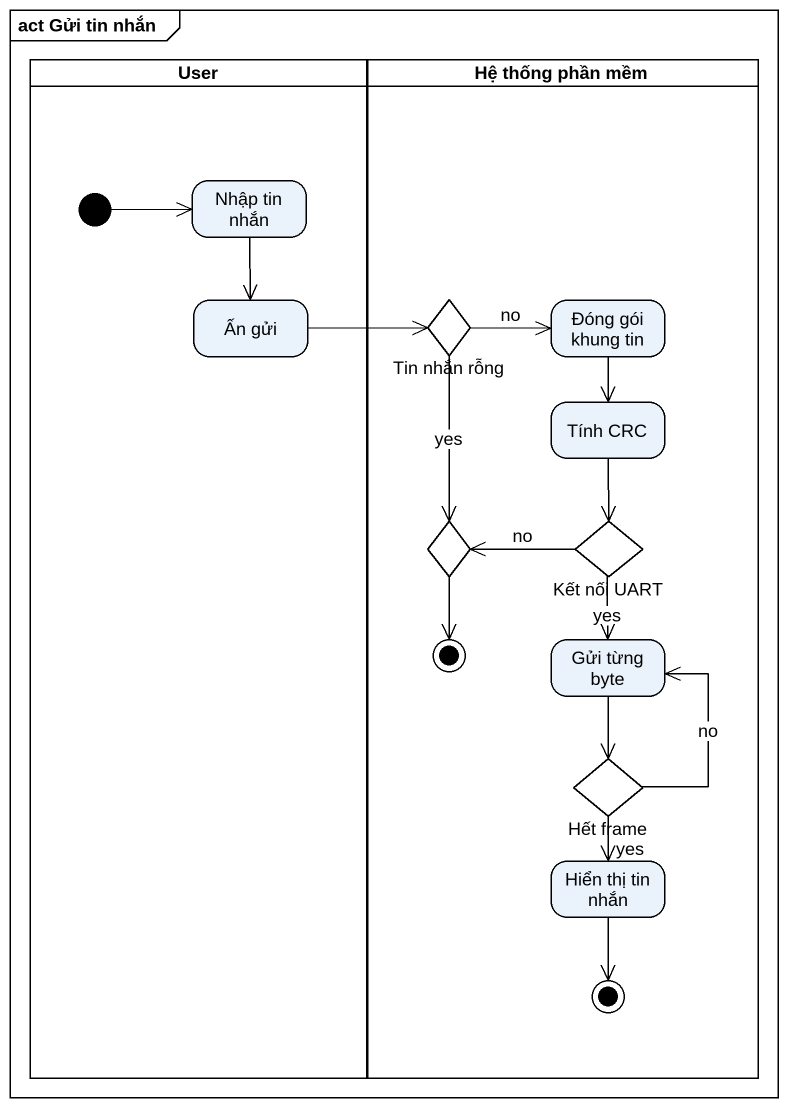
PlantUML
@startuml
mainframe act Gửi tin nhắn
hide empty description
state User <<partition>> {
  state "Nhập tin nhắn" as Nhập_tin_nhắn
  state "Ấn gửi" as Ấn_gửi
  [*] -right-> Nhập_tin_nhắn
}
state "Hệ thống phần mềm" as Hệ_thống_phần_mềm <<partition>> {
  state "Tin nhắn rỗng" as Tin_nhắn_rỗng <<choice>>
  state "Đóng gói khung tin" as Đóng_gói_khung_tin
  state "Tính CRC" as Tính_CRC
  state choice1 <<choice>>
  state "Kết nối UART" as Kết_nối_UART <<choice>>
  state final1 <<end>>
  state "Gửi từng byte" as Gửi_từng_byte
  state "Hết frame" as Hết_frame <<choice>>
  state "Hiển thị tin nhắn" as Hiển_thị_tin_nhắn
  state final2 <<end>>
}
Nhập_tin_nhắn --> Ấn_gửi
Ấn_gửi -right-> Tin_nhắn_rỗng
Tin_nhắn_rỗng -right-> Đóng_gói_khung_tin : no
Tin_nhắn_rỗng --> choice1 : yes
Đóng_gói_khung_tin --> Tính_CRC
Tính_CRC --> Kết_nối_UART
choice1 --> final1
Kết_nối_UART -left-> choice1 : no
Kết_nối_UART --> Gửi_từng_byte : yes
Gửi_từng_byte --> Hết_frame
Hết_frame -up-> Gửi_từng_byte : no
Hết_frame --> Hiển_thị_tin_nhắn : yes
Hiển_thị_tin_nhắn --> final2
@enduml
